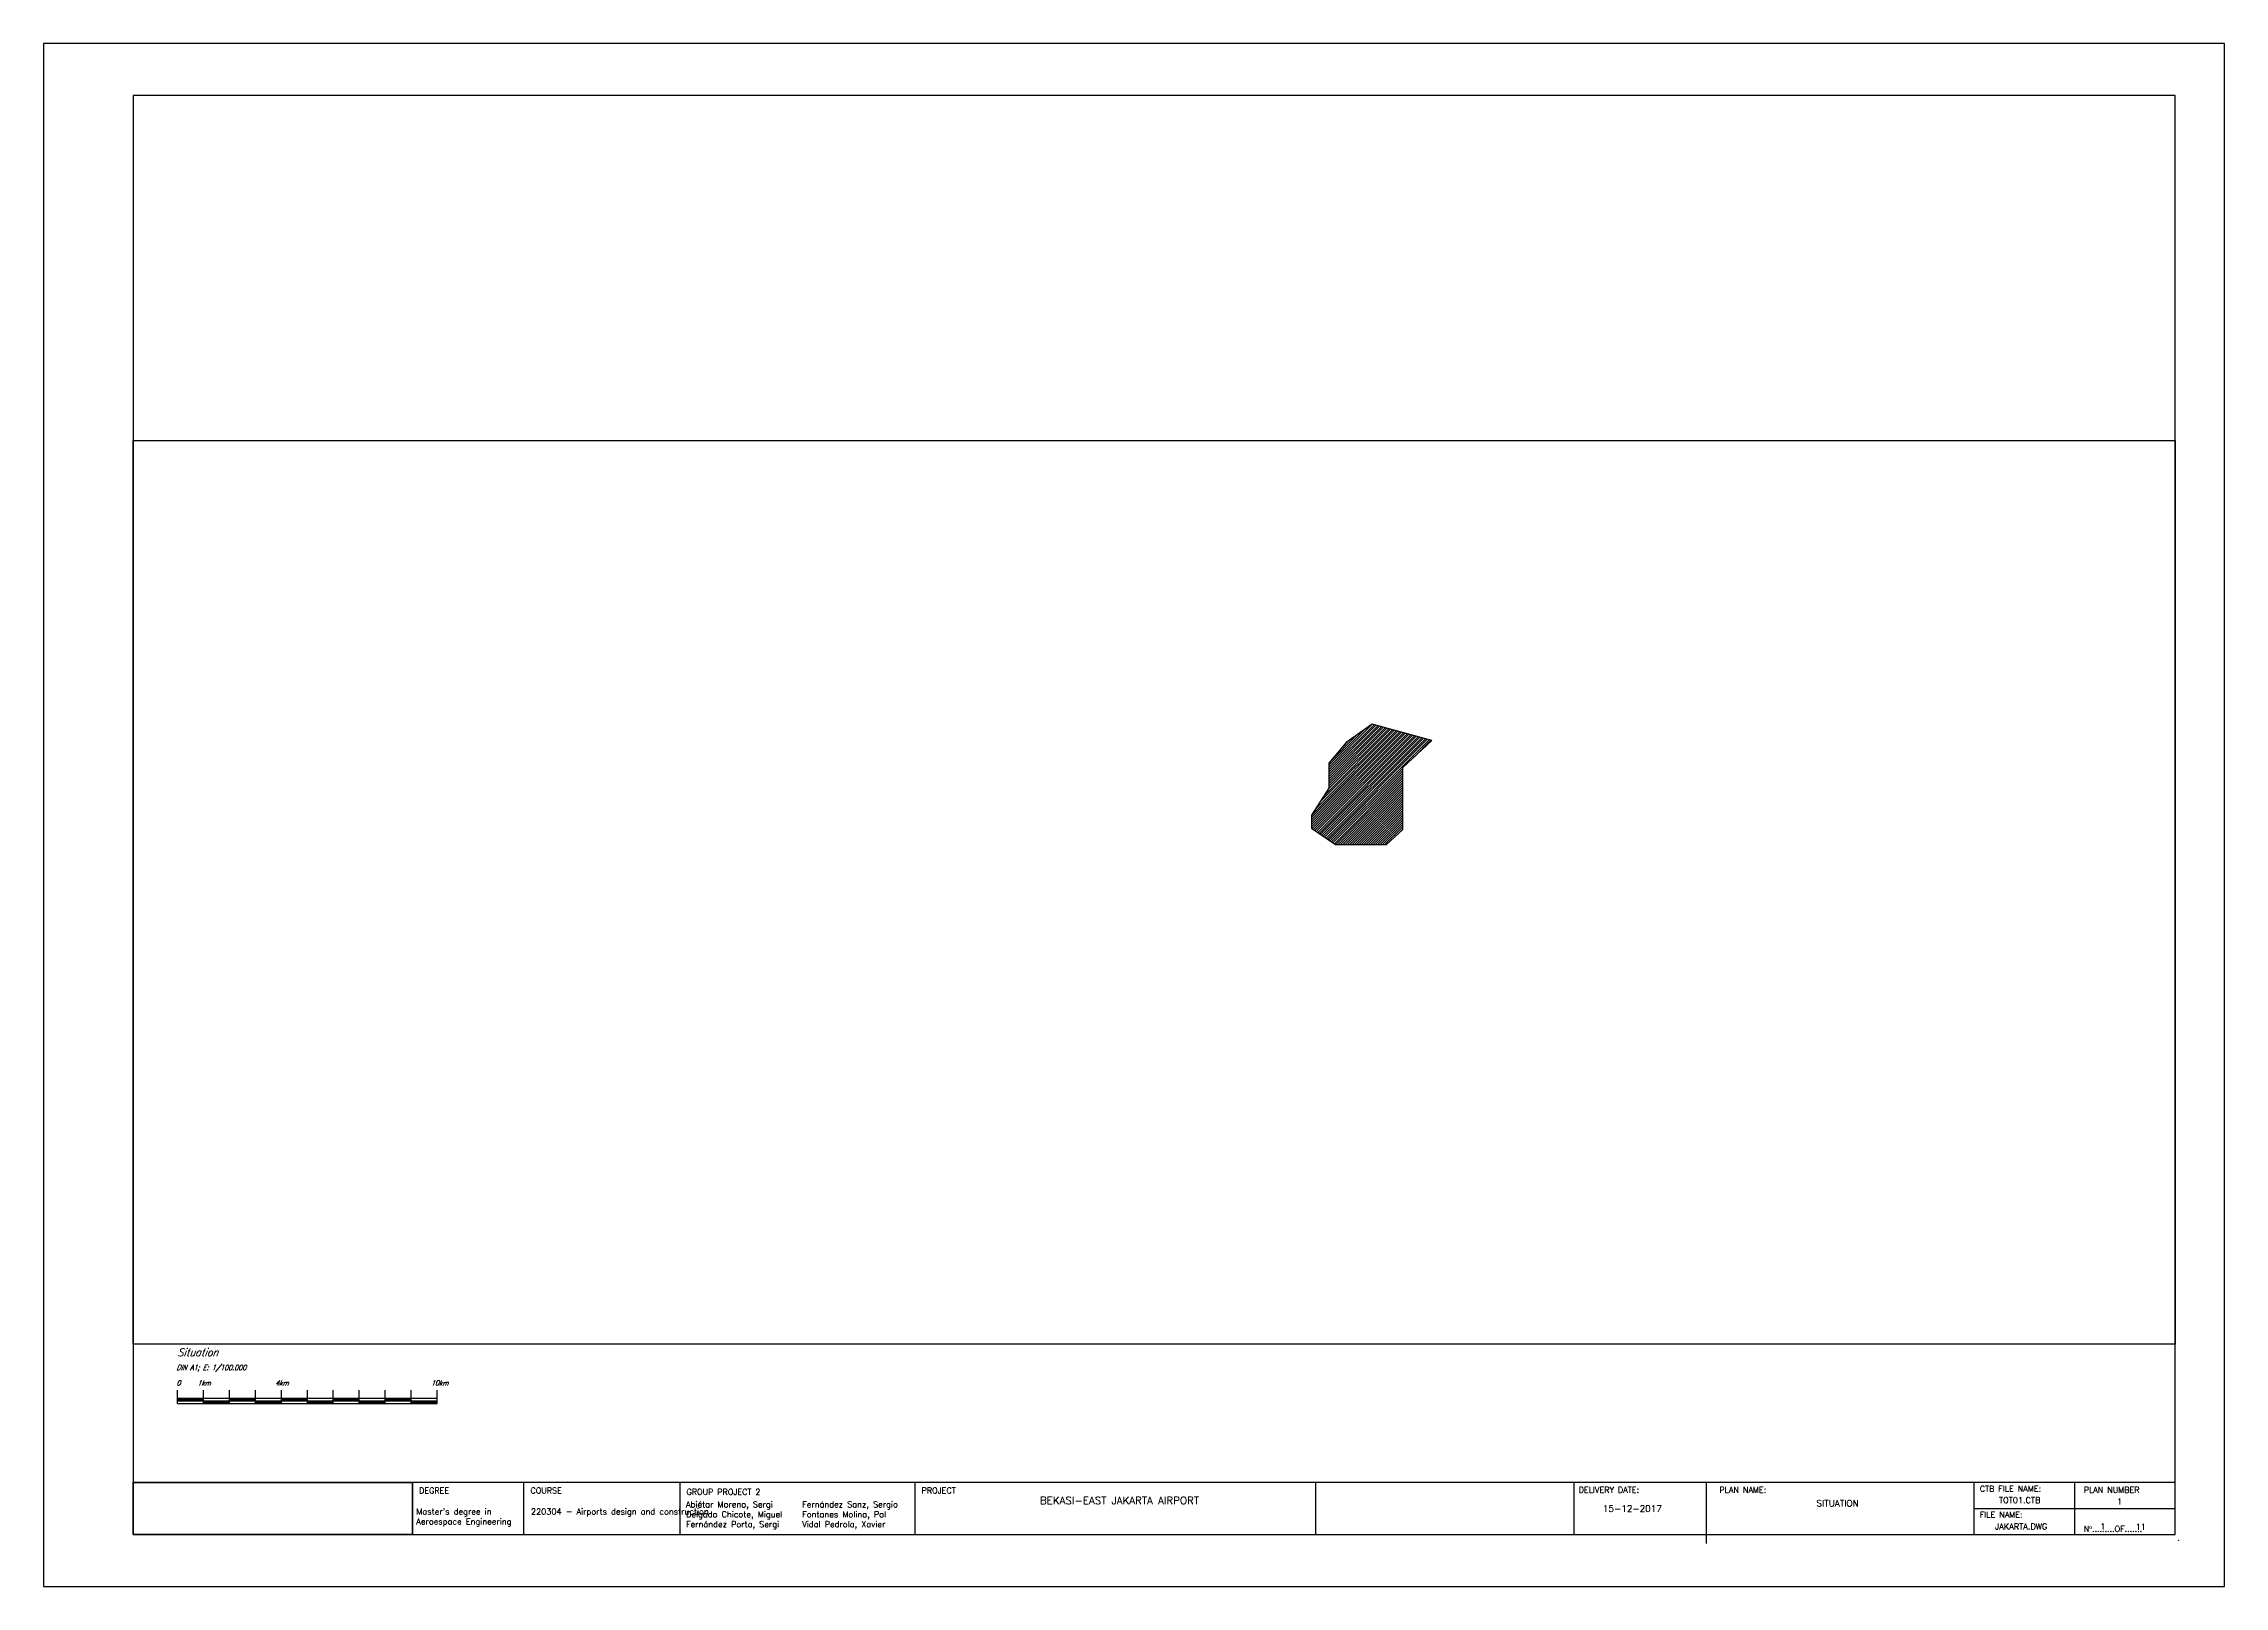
# Paper-space layout 'SITUATION' of a CAD drawing. Header units: millimetres. Extents: x 0 to 84, y 0 to 59.4.
# The model-space entities are those that its viewports show. They can reach past a viewport. Long polylines and large blocks are cut down to what shows.
import ezdxf
from ezdxf.enums import TextEntityAlignment as Align

# ---------------------------------------------------------------- set-up
doc = ezdxf.new("R2010")
doc.units = ezdxf.units.MM
doc.layers.get('0').update_dxf_attribs({"color": 250})
for name, color, linetype in [('03TXT', 250, 'Continuous'), ('05TXT', 250, 'Continuous'), ('_llegendes', 7, 'Continuous'), ('Background', 7, 'Continuous')]:
    doc.layers.add(name, color=color, linetype=linetype)
doc.layers.add('viewport', color=241, linetype='Continuous', plot=False)
doc.styles.add('_PEGATINES', font='romans.shx', dxfattribs={"width": 0.9, "oblique": 20})
doc.styles.add('SIMPLEX', font='SIMPLEX.SHX', dxfattribs={"height": 2.25})
doc.styles.add('TITOL', font='SIMPLEX.SHX', dxfattribs={"height": 2.3})
picture_1 = doc.add_image_def('image8.jpg', size_in_pixel=(780, 145))
picture_2 = doc.add_image_def('image1.jpg', size_in_pixel=(1459, 777))

msp = doc.modelspace()

# ---------------------------------------------------------------- hatches: boundary and pattern name
h = msp.add_hatch()
h.set_pattern_fill('ANSI31', scale=0.02)
h.set_pattern_definition([(135, (8267.58686, -1846.88831), (-0.0449012806, -0.0449012806), [])])
h.paths.add_polyline_path([(8528.823, 989.076), (8528.071, 989.076), (8527.028, 990.203), (8526.402, 987.906), (8527.111, 986.904), (8527.904, 986.236), (8528.864, 986.236), (8529.908, 985.568), (8530.409, 985.568), (8531.035, 986.487), (8531.035, 987.531), (8531.035, 988.449), (8530.451, 989.076)])

# ---------------------------------------------------------------- linework, layer by layer
msp.add_lwpolyline([(8527.111, 986.904), (8527.904, 986.236), (8528.864, 986.236), (8529.908, 985.568), (8530.409, 985.568), (8531.035, 986.487), (8531.035, 987.531), (8531.035, 988.449), (8530.451, 989.076), (8528.823, 989.076), (8528.071, 989.076), (8527.028, 990.203), (8526.402, 987.906), (8527.111, 986.904)])
at = {"layer": 'viewport'}
msp.add_lwpolyline([(8515.484, 940.177), (8515.484, 1018.826), (8550.267, 1018.826), (8550.267, 940.177)], close=True, dxfattribs=at)

# ---------------------------------------------------------------- pictures from other files: only their frames are drawn
image = msp.add_image(picture_2, insert=(8557.369, 940.177), size_in_units=(78.649, 41.885), rotation=90)
image.dxf.flags = 7

psp = doc.layouts.new('SITUATION')

# ---------------------------------------------------------------- hatches: boundary and pattern name
h = psp.add_hatch(color=7)
h.dxf.hatch_style = 1
h.paths.add_polyline_path([(5.159, 7.247), (5.159, 7.147), (6.159, 7.147), (6.159, 7.247)])
h = psp.add_hatch(color=7)
h.dxf.hatch_style = 1
h.paths.add_polyline_path([(7.159, 7.147), (6.159, 7.147), (6.159, 7.047), (7.159, 7.047)])
h = psp.add_hatch(color=7)
h.dxf.hatch_style = 1
h.paths.add_polyline_path([(8.159, 7.247), (7.159, 7.247), (7.159, 7.147), (8.159, 7.147)])
h = psp.add_hatch(color=7)
h.dxf.hatch_style = 1
h.paths.add_polyline_path([(9.159, 7.147), (8.159, 7.147), (8.159, 7.047), (9.159, 7.047)])
h = psp.add_hatch(color=7)
h.dxf.hatch_style = 1
h.paths.add_polyline_path([(10.159, 7.247), (9.159, 7.247), (9.159, 7.147), (10.159, 7.147)])
h = psp.add_hatch(color=7)
h.dxf.hatch_style = 1
h.paths.add_polyline_path([(11.159, 7.147), (10.159, 7.147), (10.159, 7.047), (11.159, 7.047)])
h = psp.add_hatch(color=7)
h.dxf.hatch_style = 1
h.paths.add_polyline_path([(12.159, 7.247), (11.159, 7.247), (11.159, 7.147), (12.159, 7.147)])
h = psp.add_hatch(color=7)
h.dxf.hatch_style = 1
h.paths.add_polyline_path([(13.159, 7.147), (12.159, 7.147), (12.159, 7.047), (13.159, 7.047)])
h = psp.add_hatch(color=7)
h.dxf.hatch_style = 1
h.paths.add_polyline_path([(14.159, 7.247), (13.159, 7.247), (13.159, 7.147), (14.159, 7.147)])
h = psp.add_hatch(color=7)
h.dxf.hatch_style = 1
h.paths.add_polyline_path([(15.159, 7.147), (14.159, 7.147), (14.159, 7.047), (15.159, 7.047)])

# ---------------------------------------------------------------- linework, layer by layer
for p, q in [((5.159, 7.047), (5.159, 7.558)), ((5.159, 7.247), (15.159, 7.247)), ((5.159, 7.147), (15.159, 7.147)), ((5.159, 7.047), (15.159, 7.047)), ((6.159, 7.047), (6.159, 7.558)), ((7.159, 7.047), (7.159, 7.558)), ((8.159, 7.047), (8.159, 7.558)), ((9.159, 7.047), (9.159, 7.558)), ((10.159, 7.047), (10.159, 7.558)), ((11.159, 7.047), (11.159, 7.558)), ((12.159, 7.047), (12.159, 7.558)), ((13.159, 7.047), (13.159, 7.558)), ((14.159, 7.047), (14.159, 7.558)), ((15.159, 7.047), (15.159, 7.558))]:
    psp.add_line(p, q)
at = {"layer": '_llegendes', "color": 8}
for p, q in [((84, 59.4), (0, 59.4)), ((84, 59.4), (0, 59.4)), ((0, 59.4), (0, 0)), ((84, 0), (84, 59.4)), ((84, 0), (84, 59.4)), ((0, 0), (84, 0))]:
    psp.add_line(p, q, dxfattribs=at)
at = {"layer": '_llegendes', "color": 5}
for p, q in [((82.099, 57.399), (3.45, 57.399)), ((3.45, 57.399), (3.45, 2.001)), ((82.099, 2.001), (82.099, 57.399)), ((82.099, 4.001), (3.45, 4.001)), ((14.209, 2.001), (14.209, 4.001)), ((18.5, 2.001), (18.5, 4.001)), ((24.514, 2.001), (24.514, 4.001)), ((33.576, 2.001), (33.576, 4.001)), ((49.009, 2.001), (49.009, 4.001)), ((58.949, 2.001), (58.949, 4.001)), ((64.05, 2.001), (64.05, 4.001)), ((74.361, 2.001), (74.361, 4.001)), ((78.24, 2.001), (78.24, 4.001)), ((74.361, 3.001), (82.099, 3.001)), ((3.45, 2.001), (82.099, 2.001))]:
    psp.add_line(p, q, dxfattribs=at)
at = {"layer": '_llegendes', "color": 1}
psp.add_line((64.05, 1.652), (64.05, 2.001), dxfattribs=at)
at = {"layer": '_llegendes', "color": 7}
psp.add_circle((82.23, 1.77), 0.00499, dxfattribs=at)
at = {"layer": 'viewport'}
psp.add_lwpolyline([(3.45, 44.113), (82.099, 44.113), (82.099, 9.33), (3.45, 9.33)], close=True, dxfattribs=at)

# ---------------------------------------------------------------- texts
at = {"layer": '03TXT', "style": '_PEGATINES', "oblique": 20, "width": 0.9}
for s, p in [('DIN A1; E: 1/100.000', (5.119, 8.329)), ('0', (5.119, 7.731)), ('1km', (5.92, 7.731)), ('4km', (8.92, 7.731)), ('10km', (14.92, 7.731))]:
    psp.add_text(s, height=0.2, dxfattribs=at).set_placement(p)
at = {"layer": '05TXT', "style": '_PEGATINES', "oblique": 20, "width": 0.9}
psp.add_text('Situation', height=0.3, dxfattribs=at).set_placement((5.149, 8.864))
at = {"layer": '_llegendes', "color": 1, "style": 'SIMPLEX'}
for s, p in [('DEGREE', (14.463, 3.576)), ('COURSE', (18.754, 3.576)), ('GROUP PROJECT 2', (24.764, 3.526)), ('PROJECT', (33.82, 3.581)), ('DELIVERY DATE:', (59.128, 3.601)), ('PLAN NAME:', (64.548, 3.601)), ('CTB FILE NAME:', (74.577, 3.648)), ('PLAN NUMBER', (78.583, 3.601)), ('FILE NAME:', (74.577, 2.648)), ('Nº.........OF.......', (78.583, 2.101))]:
    psp.add_text(s, height=0.225, dxfattribs=at).set_placement(p)
at = {"layer": '_llegendes', "color": 2, "style": 'SIMPLEX'}
psp.add_text('TOT01.CTB', height=0.23, dxfattribs=at).set_placement((75.317, 3.205))
at = {"layer": '_llegendes', "color": 3, "insert": (41.44, 3.452), "char_height": 0.29, "width": 14.77143, "attachment_point": 2, "style": 'SIMPLEX'}
psp.add_mtext('BEKASI-EAST JAKARTA AIRPORT', dxfattribs=at)
at = {"layer": '_llegendes', "color": 2, "char_height": 0.23, "width": 7.61274, "attachment_point": 1, "style": 'SIMPLEX'}
for s, insert in [("Master's degree in\\PAeroespace Engineering", (14.355, 2.995)), ('220304 - Airports design and construction', (18.771, 2.995)), ('Abiétar Moreno, Sergi\\PDelgado Chicote, Miguel\\PFernández Porta, Sergi', (24.744, 3.272)), ('Fernández Sanz, Sergio\\PFontanes Molina, Pol\\PVidal Pedrola, Xavier', (29.217, 3.272))]:
    psp.add_mtext(s, dxfattribs=dict(at, insert=insert))
at = {"layer": '_llegendes', "color": 4, "style": 'TITOL'}
for tag, height, p in [('1', 0.23, (79.968, 3.149)), ('SITUATION', 0.25, (69.101, 3.073))]:
    psp.add_attdef(tag, text='', height=height, dxfattribs=at).set_placement(p, align=Align.CENTER)
at = {"layer": '_llegendes', "color": 2, "style": 'TITOL'}
for tag, text, height, p in [('15-12-2017', 'NOVEMBRE 2011', 0.25, (61.198, 2.87)), ('JAKARTA.DWG', '.dwg', 0.23, (76.174, 2.191))]:
    psp.add_attdef(tag, text=text, height=height, dxfattribs=at).set_placement(p, align=Align.CENTER)
for tag, p in [('1', (79.219, 2.191)), ('11', (80.584, 2.177))]:
    psp.add_attdef(tag, p, '', height=0.23, dxfattribs=at)

# ---------------------------------------------------------------- pictures from other files: only their frames are drawn
at = {"layer": 'Background'}
image = psp.add_image(picture_1, insert=(3.45, 2.001), size_in_units=(10.759, 2), dxfattribs=at)
image.dxf.flags = 7

# ---------------------------------------------------------------- viewports
at = {"layer": 'viewport', "view_twist_angle": 270}
psp.add_viewport(center=(42.774, 26.722), size=(78.649, 34.78275), view_center_point=(979.501, -8532.876), view_height=34.78275, dxfattribs=at)

doc.saveas('drawing.dxf')
